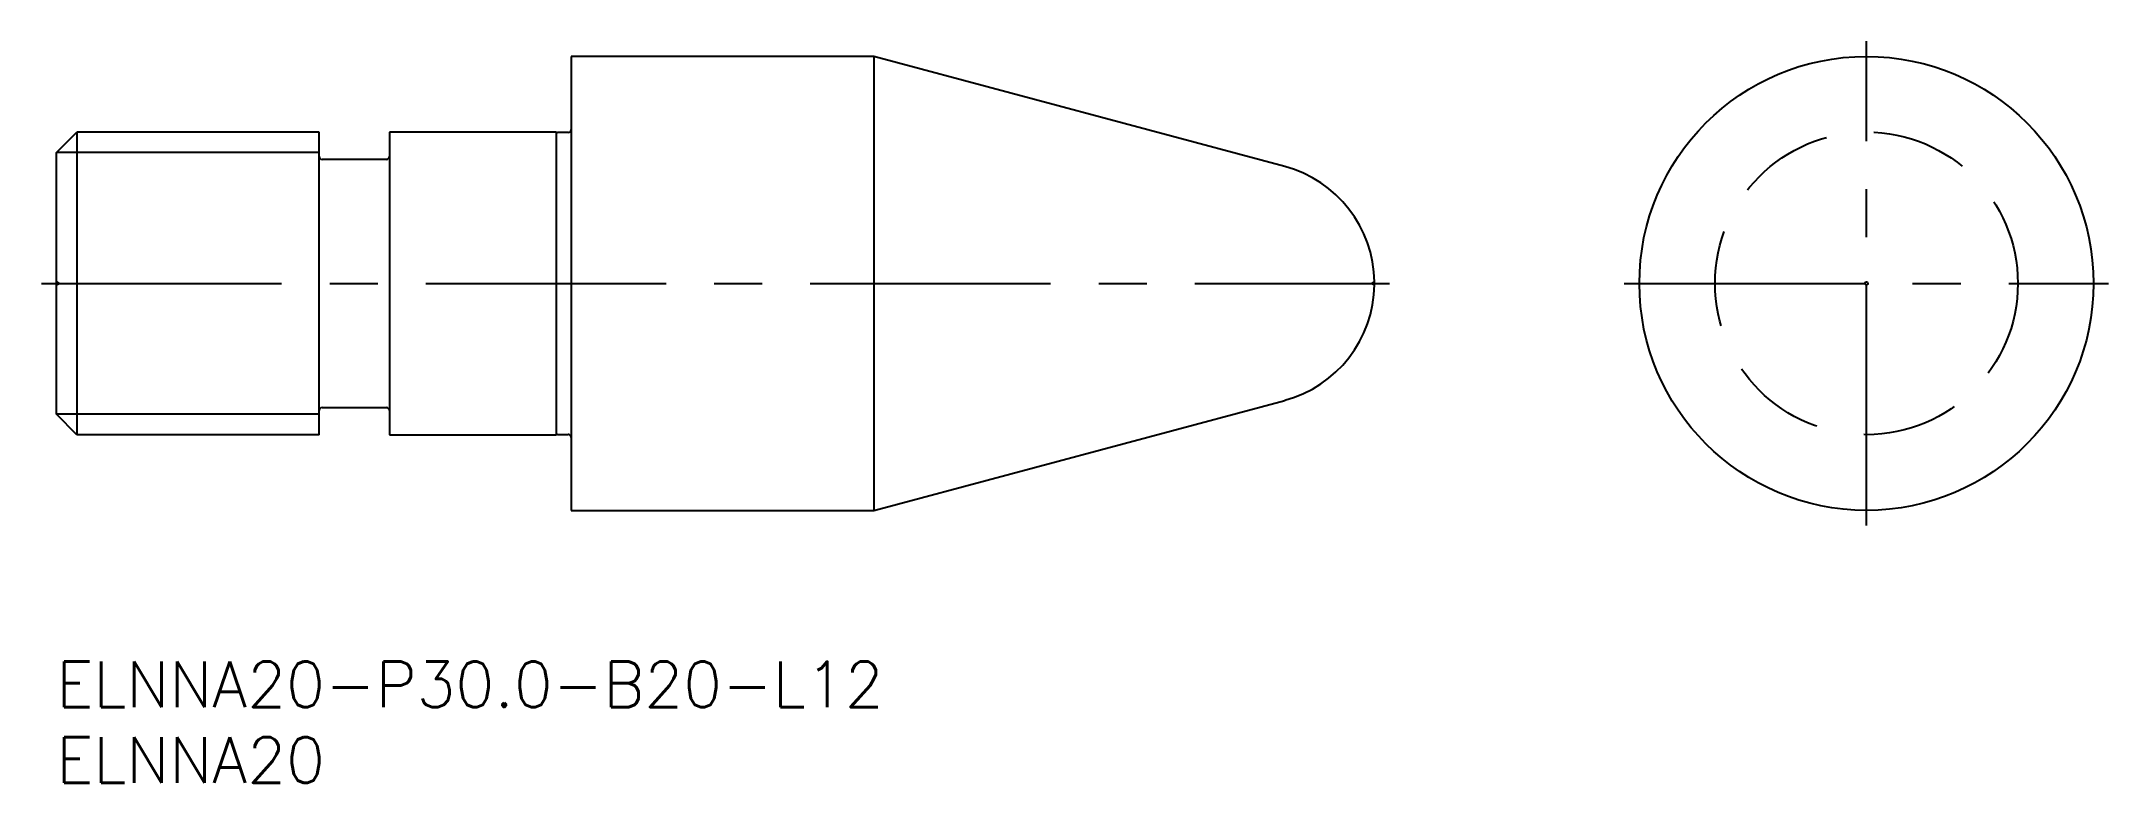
# Model space of a CAD drawing. Extents: x -1 to 136, y -8 to 41.
import ezdxf

# ---------------------------------------------------------------- set-up
doc = ezdxf.new("R2010")
doc.units = 0
doc.header["$LTSCALE"] = 0.5
doc.linetypes.add('CENTER', pattern=[50.8, 31.75, -6.35, 6.35, -6.35])
doc.linetypes.add('DASHED', pattern=[19.05, 12.7, -6.35])
for name, color, linetype in [('MSM_CENTER', 1, 'CENTER'), ('MSM_CONTINUOUS', 7, 'CONTINUOUS'), ('MSM_DASHED', 4, 'DASHED'), ('MSM_NARROW', 5, 'CONTINUOUS'), ('MSM_PART_NUMBER', 7, 'CONTINUOUS')]:
    doc.layers.add(name, color=color, linetype=linetype)
doc.styles.get("Standard").update_dxf_attribs({"font": 'txt.shx', "height": 1, "bigfont": 'bigfont.shx'})

# ---------------------------------------------------------------- blocks, each defined once
blk = doc.blocks.new('*U13')
at = {"layer": 'MSM_PART_NUMBER'}
blk.add_text('ELNNA20-P30.0-B20-L12', height=3, dxfattribs=at).set_placement((0, -3))
blk = doc.blocks.new('*U14')
at = {"layer": 'MSM_PART_NUMBER'}
blk.add_text('ELNNA20', height=3, dxfattribs=at).set_placement((0, -8))

msp = doc.modelspace()

# ---------------------------------------------------------------- linework, layer by layer
at = {"layer": 'MSM_CENTER'}
for p, q in [((119.57, 9), (119.57, 41)), ((-1, 25), (88.07, 25)), ((103.57, 25), (135.57, 25))]:
    msp.add_line(p, q, dxfattribs=at)
at = {"layer": 'MSM_CONTINUOUS'}
for p, q in [((34, 40), (34, 10)), ((54, 40), (34, 40)), ((81.14, 32.73), (54, 40)), ((54, 40), (54, 10)), ((0, 33.65), (1.35, 35)), ((17.35, 35), (1.35, 35)), ((1.35, 35), (1.35, 15)), ((17.35, 15), (17.35, 35)), ((22, 35), (22, 15)), ((33, 35), (22, 35)), ((33, 35), (33, 15)), ((33.8, 34.98), (33.1, 34.98)), ((0, 16.35), (0, 33.65)), ((21.8, 33.2), (17.55, 33.2)), ((87.07, 24.9), (87.07, 25.1)), ((17.55, 16.8), (21.8, 16.8)), ((54, 10), (81.14, 17.27)), ((1.35, 15), (0, 16.35)), ((33.1, 15.02), (33.8, 15.02)), ((17.35, 15), (1.35, 15)), ((22, 15), (33, 15)), ((34, 10), (54, 10))]:
    msp.add_line(p, q, dxfattribs=at)
for radius in [15, 0.0997]:
    msp.add_circle((119.57, 25), radius, dxfattribs=at)
for centre, radius, start, end in [((33.1, 35.17), 0.2, 241.045, 270), ((33.8, 35.17), 0.2, 270, 0), ((17.55, 33.4), 0.2, 180, 270), ((21.8, 33.4), 0.2, 270, 0), ((79.07, 25), 8, 0.7142, 75), ((79.07, 25), 8, 285, 359.2858), ((17.55, 16.6), 0.2, 90, 180), ((21.8, 16.6), 0.2, 0, 90), ((33.1, 14.82), 0.2, 90, 118.955), ((33.8, 14.82), 0.2, 0, 90)]:
    msp.add_arc(centre, radius, start, end, dxfattribs=at)
at = {"layer": 'MSM_DASHED'}
for p, q in [((0.17, 25), (0, 25.1)), ((0, 24.9), (0.17, 25)), ((87.07, 25.1), (86.9, 25)), ((86.9, 25), (87.07, 24.9))]:
    msp.add_line(p, q, dxfattribs=at)
msp.add_circle((119.57, 25), 10, dxfattribs=at)
at = {"layer": 'MSM_NARROW'}
for p, q in [((17.35, 33.65), (0, 33.65)), ((17.35, 16.35), (0, 16.35))]:
    msp.add_line(p, q, dxfattribs=at)

# ---------------------------------------------------------------- block references
at = {"layer": 'MSM_CONTINUOUS'}
for name in ['*U13', '*U14']:
    msp.add_blockref(name, (0, 0), dxfattribs=at)

doc.saveas('drawing.dxf')
